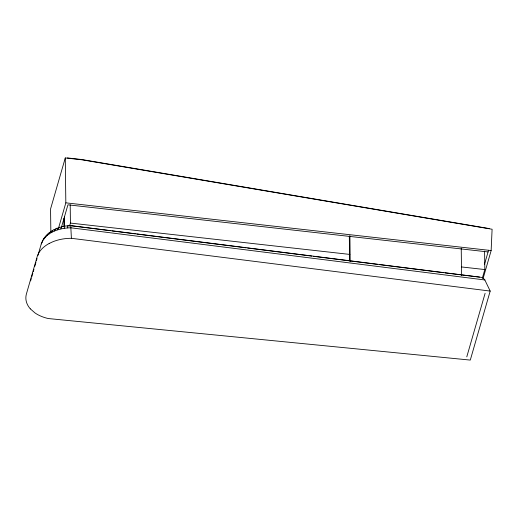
<?xml version="1.0" encoding="UTF-8"?>
<svg xmlns="http://www.w3.org/2000/svg" width="518" height="518" viewBox="0 0 518 518"><rect width="100%" height="100%" fill="white"/><g stroke="black" fill="none" stroke-linecap="round" stroke-linejoin="round"><path stroke-width="0.78" d="M483.106 278.47L491.135 250.634L492.1 229.247L82.038 159.822L65.281 157.938L50.563 208.968L50.835 231.416M30.607 280.847L31.274 278.542M31.715 277.007L32.822 273.161M33.269 271.62L33.935 269.315M34.823 266.239L35.93 262.399M36.377 260.858L37.037 258.553M37.924 255.478L41.252 243.946L43.357 239.523A14.29 9.965 34.8 0 1 45.869 236.331M58.469 228.354L65.831 202.842L65.281 157.938M61.493 227.104L67.923 204.811L488.073 251.942M69.554 226.101L70.429 223.083L70.202 204.707M484.524 264.238L488.558 250.259L491.135 250.634M482.381 278.017L484.822 269.561L484.595 251.185M466.776 356.857L485.101 293.343M70.403 225.55L480.27 277.195L482.821 278.017L484.615 279.506L490.19 291.077L470.286 360.088L48.252 318.538A33.858 21.717 -0.7 0 1 35.049 312.982L30.316 308.851M43.357 239.523L46.918 235.606A14.29 8.618 50.1 0 1 50.499 232.129M46.918 235.606L49.197 233.871A14.297 7.764 56.6 0 1 52.901 230.568M49.197 233.871C55.568 229.662 63.287 227.855 70.856 227.803L484.939 279.979M55.439 229.26L57.142 228.457M49.171 243.492L52.415 241.945A33.89 21.737 -0.7 0 1 71.393 238.306L490.19 291.077M57.699 228.179L60.14 227.285A14.303 4.623 72.7 0 0 57.64 229.824M60.781 227.098L62.076 226.748M64.731 226.185L62.717 226.567A14.31 3.438 77.4 0 0 60.859 228.93M69.574 225.693L65.397 226.049A14.31 2.208 81.8 0 0 64.213 228.289M479.532 277.098L445.046 272.895M67.346 157.912L81.715 159.525L489.199 228.574M65.831 202.842L488.558 250.259M70.429 223.083L349.903 254.429M461.532 266.951L484.822 269.561M71.083 225.777L110.405 230.724M112.011 230.931L135.282 233.858M136.888 234.071L246.031 247.811M247.63 248.025L311.836 256.106M313.435 256.313L377.641 264.4M379.241 264.607L443.453 272.688M70.856 227.803L71.393 238.306M461.234 248.18L461.564 275.492M349.903 235.69L350.213 261.396M349.313 236.053L349.618 260.955M64.446 216.33L64.562 225.919M63.798 218.577L63.895 226.567M70.344 225.595A14.329 1.004 -87.3 0 1 70.862 227.791M67.657 227.907A14.316 0.952 86.1 0 1 68.156 225.757M54.591 230.957A14.303 5.75 67.8 0 1 57.343 228.179M51.761 232.31A14.297 6.805 62.4 0 1 55.012 229.286M44.962 237.497A14.29 9.356 42.9 0 1 47.798 234.207M42.126 241.653A14.29 10.438 25.9 0 1 44.257 238.668M41.252 243.946A14.277 10.684 18.6 0 1 42.152 242.288M49.165 243.486A34.894 22.384 -0.7 0 0 37.154 256.747L26.45 293.816A34.933 22.41 -0.7 0 0 30.309 308.851"/></g></svg>
